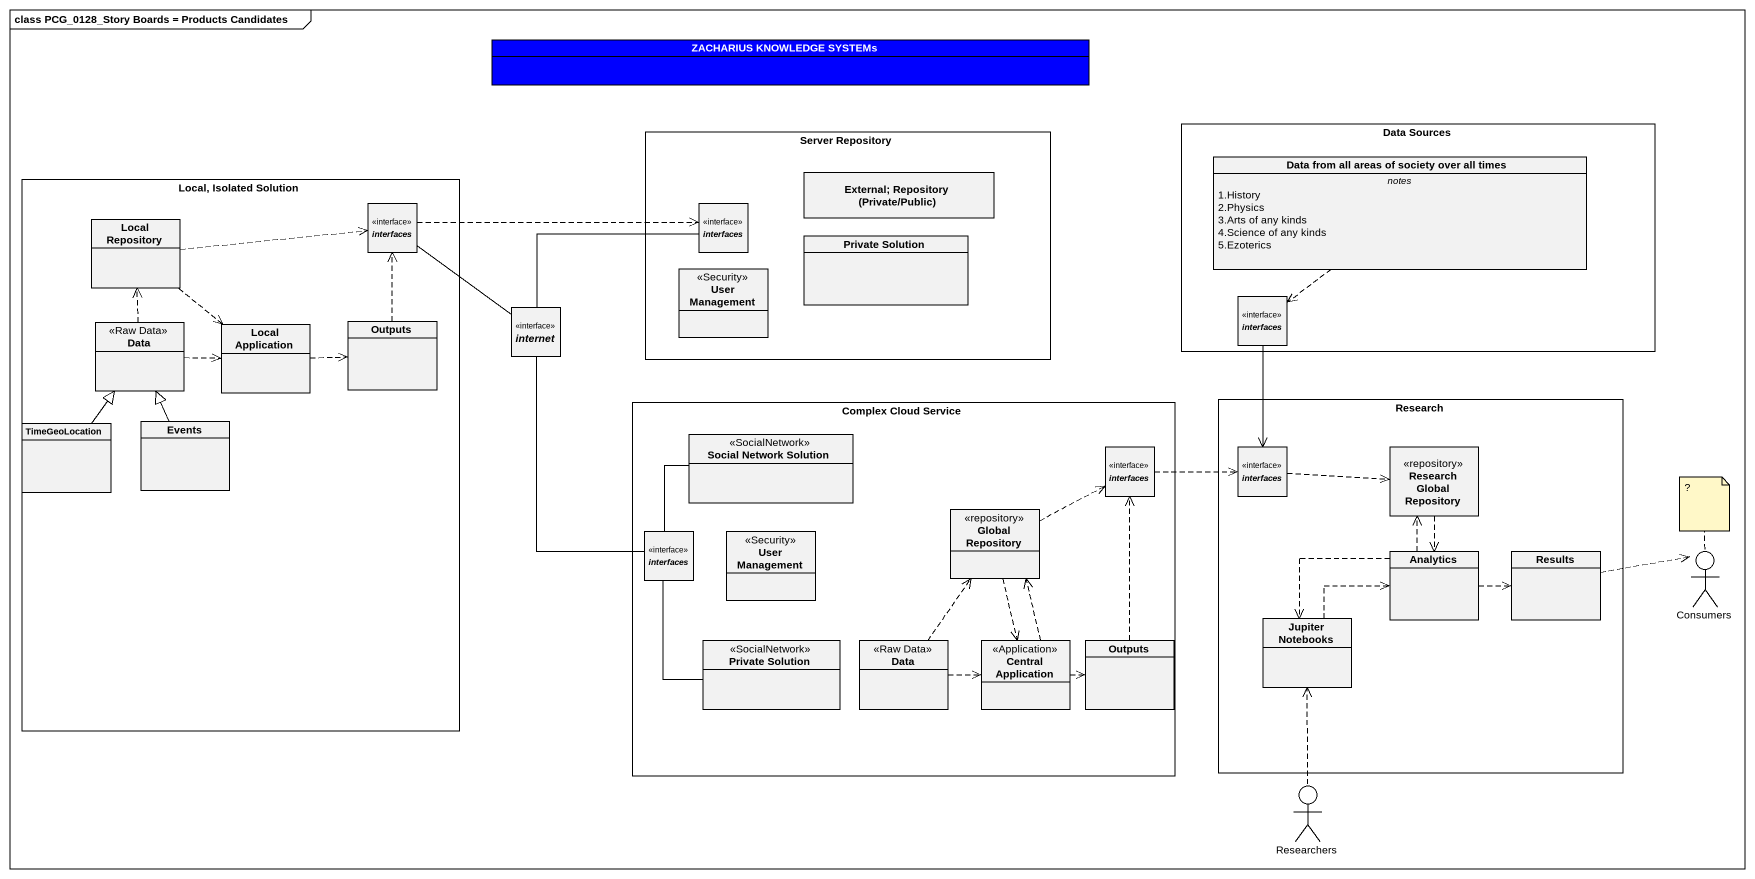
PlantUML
@startuml
mainframe class PCG_0128_Story Boards = Products Candidates
allowmixing
hide circle
hide empty members
class "ZACHARIUS KNOWLEDGE SYSTEMs" as ZACHARIUS_KNOWLEDGE_SYSTEMs #0000FF
rectangle "Server Repository" as Server_Repository {
  class "External; Repository (Private/Public)" as External_Repository_Private
  interface "interfaces" as interfaces_2
  class "User Management" as User_Management <<Security>>
  class "Private Solution" as Private_Solution
}
rectangle "Data Sources" as Data_Sources {
  class "Data from all areas of society over all times" as Data_from_all_areas_of {
    -- notes --
    1.History
    2.Physics
    3.Arts of any kinds
    4.Science of any kinds
    5.Ezoterics
  }
  interface "interfaces" as interfaces_3
}
rectangle "Local, Isolated Solution" as Local_Isolated_Solution {
  class "Local Repository" as Local_Repository
  interface interfaces
  class Data <<Raw Data>>
  class "Local Application" as Local_Application
  class Outputs
  class TimeGeoLocation
  class Events
}
interface internet
rectangle "Complex Cloud Service" as Complex_Cloud_Service {
  class "Social Network Solution" as Social_Network_Solution <<SocialNetwork>>
  interface "interfaces" as interfaces_4
  interface "interfaces" as interfaces_6
  class "User Management" as User_Management_2 <<Security>>
  class "Global Repository" as Global_Repository <<repository>>
  class "Private Solution" as Private_Solution_2 <<SocialNetwork>>
  class "Data" as Data_2 <<Raw Data>>
  class "Central Application" as Central_Application <<Application>>
  class "Outputs" as Outputs_2
}
rectangle Research {
  interface "interfaces" as interfaces_5
  class "Research Global Repository" as Research_Global_Repository <<repository>>
  class Analytics
  class Results
  class "Jupiter Notebooks" as Jupiter_Notebooks
}
actor Consumers
actor Researchers
Data_from_all_areas_of ..> interfaces_3
Local_Repository .right.> interfaces
Local_Repository ..> Local_Application
interfaces .right.> interfaces_2
interfaces -- internet
internet -right- interfaces_2
internet -- interfaces_6
interfaces_3 --> interfaces_5
Data .up.> Local_Repository
Data .right.> Local_Application
Local_Application .right.> Outputs
Outputs .up.> interfaces
TimeGeoLocation -up-|> Data
Events -up-|> Data
Social_Network_Solution -- interfaces_6
interfaces_4 .right.> interfaces_5
interfaces_5 .right.> Research_Global_Repository
Research_Global_Repository ..> Analytics
Global_Repository .right.> interfaces_4
Global_Repository ..> Central_Application
Analytics .up.> Research_Global_Repository
Analytics .right.> Results
Analytics .left.> Jupiter_Notebooks
Results .right.> Consumers
Jupiter_Notebooks .right.> Analytics
Private_Solution_2 -up- interfaces_6
Data_2 .up.> Global_Repository
Data_2 .right.> Central_Application
Central_Application .up.> Global_Repository
Central_Application .right.> Outputs_2
Outputs_2 .up.> interfaces_4
Researchers .up.> Jupiter_Notebooks
note top of Consumers : ?
@enduml
